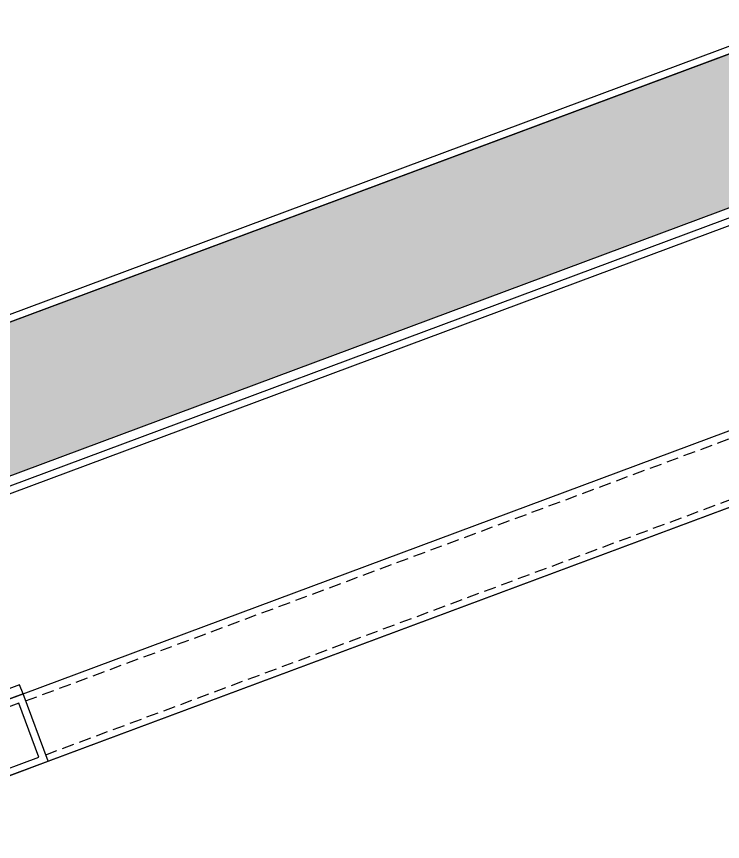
# Model space of a CAD drawing. Extents: x 12199666 to 24617114, y 1197707 to 2548648.
# Drawn here: x 12326648.5 to 12326942.4, y 1252605.1 to 1252948.7 of the extents above; entities that cross this region are included whole.
import ezdxf

# ---------------------------------------------------------------- set-up
doc = ezdxf.new("R2010")
doc.units = 0
doc.header["$LTSCALE"] = 10
doc.header["$MEASUREMENT"] = 0
doc.linetypes.add('TX-PLAN-T1-F11$0$DASHED', pattern=[0.75, 0.5, -0.25])
doc.layers.add('TX-PLAN-T1-F11$0$_EDO-ALUMINIUM-SECTION', color=90, linetype='Continuous', lineweight=30)
doc.layers.add('TX-PLAN-T1-F11$0$幕墙线', color=114, linetype='Continuous', lineweight=30)
for name, color, linetype in [('TX-PLAN-T1-F11$0$F-Alum', 4, 'Continuous'), ('TX-PLAN-T1-F11$0$F-dashed line', 8, 'TX-PLAN-T1-F11$0$DASHED'), ('TX-PLAN-T1-F11$0$F_MISC', 8, 'Continuous'), ('TX-PLAN-T1-F11$0$INSUL', 173, 'Continuous')]:
    doc.layers.add(name, color=color, linetype=linetype)

# ---------------------------------------------------------------- blocks, each defined once
blk = doc.blocks.new('*U195')
at = {"layer": 'TX-PLAN-T1-F11$0$INSUL', "lineweight": 0}
h = blk.add_hatch(dxfattribs=at)
h.set_pattern_fill('岩棉', color=256, scale=60, style=0, pattern_type=2)
h.set_pattern_definition([(171.7889, (31.98, 119.4286), (-403.9210345, 60.0000015), [2.0005, -418.1072]), (146.90866, (33.7337, 118.2857), (-95.0402426, 60.000001), [2.0932, -437.4871]), (132.32733, (35.0349, 116.8571), (-106.920274, 119.9999995), [1.9323, -403.8515]), (114.797, (35.827, 115.143), (-23.76006, 60), [1.8884, -196.3933]), (91.62022, (35.8834, 113.1429), (-11.88003, 360), [2.0008, -418.1672]), (82.824825, (30.05657, 66.85714), (83.160209665, 659.99999822), [46.65104, -9750.0678]), (97.175175, (41.82346, 66.85714), (-83.16021149, 659.999997991), [46.65104, -9750.0678]), (88.37978, (35.9966, 113.1429), (11.880026, 360), [2.0008, -418.1672]), (65.203, (36.053, 115.143), (23.76006, 60), [1.8884, -196.3933]), (47.67267, (36.8452, 116.8571), (106.920274, 120), [1.9323, -403.8515]), (33.09134, (38.1463, 118.2857), (95.040242, 60.000002), [2.0932, -437.4871]), (8.2111, (39.9, 119.4286), (403.921035, 60), [2.0005, -418.1072]), (87.1662, (30, 65.7143), (11.880025, 180), [1.1443, -239.1496]), (103.9014, (30.283, 64.5714), (-47.520122, 180), [1.1773, -246.0642]), (111.6036, (30.735, 63.429), (-11.88003, 60), [1.2292, -63.304]), (122.76135, (31.4709, 62.2857), (-35.640092, 60), [1.359, -284.0386]), (138.29055, (32.4326, 61.4286), (-71.280182, 60.000001), [1.2883, -269.2446]), (152.0035, (33.5074, 60.8571), (-106.920275, 60), [1.2173, -254.4187]), (166.4772, (34.6954, 60.5714), (-237.600608, 60.000002), [1.2219, -255.3723]), (167.07075, (35.94, 60.2857), (-249.48064, 60), [1.277, -266.8823]), (12.92924, (35.94, 60.2857), (249.48064, 60), [1.277, -266.8823]), (13.5228, (37.1846, 60.5714), (237.600609, 60), [1.2219, -255.3723]), (27.9965, (38.3726, 60.8571), (118.800303, 60.000002), [1.2173, -254.4187]), (41.70945, (39.4475, 61.4286), (71.280181, 60.000002), [1.2883, -269.2446]), (57.23865, (40.4092, 62.2857), (118.800303, 180.000001), [1.359, -284.0386]), (68.3964, (41.145, 63.429), (11.88003, 60), [1.2292, -63.304]), (76.0986, (41.5972, 64.5714), (11.88003, 60), [1.1773, -246.0642]), (92.8338, (41.88, 65.7143), (-11.88003, 180), [1.1443, -239.1496])])
h.paths.add_polyline_path([(0, 0), (429.97, 0), (429.97, 60), (0, 60)])
at = {"layer": 'TX-PLAN-T1-F11$0$INSUL'}
blk.add_lwpolyline([(0, 0), (429.97, 0), (429.97, 60), (0, 60)], close=True, dxfattribs=at)
blk = doc.blocks.new('TX-PLAN-T1-F11$0$A$C31F16DB5')
at = {"layer": 'TX-PLAN-T1-F11$0$F-Alum', "flags": 128}
blk.add_lwpolyline([(59.69, -32.91), (-160.15, 347.62, 0.000002), (-160.15, 347.62, 0.098699), (-160.53, 348.06, 0.082496), (-160.97, 348.29, 0.052185), (-161.27, 348.36, 0.043988), (-161.54, 348.37, 0.036571), (-161.75, 348.34, 0.034751), (-161.95, 348.28, 0.021821), (-162.07, 348.23, 0.022803), (-162.2, 348.17), (-176.05, 340.16), (-174.55, 337.57), (-161.99, 344.82), (-161.45, 346.87), (-161.99, 344.82), (56.34, -33.11)], format="xyb", dxfattribs=at)
at = {"layer": 'TX-PLAN-T1-F11$0$F-Alum'}
blk.add_lwpolyline([(4.09, -76.59), (6.68, -75.09), (-223.16, 322.76), (-225.76, 321.26)], close=True, dxfattribs=at)
at = {"layer": 'TX-PLAN-T1-F11$0$F_MISC', "ltscale": 18000, "extrusion": (6.80052e-07, -9.06782e-07, -1), "xscale": -1, "rotation": 239.9840001645362}
blk.add_blockref('*U195', (-58.1, -36.14, 0), dxfattribs=at)
blk = doc.blocks.new('TX-PLAN-T1-F11$0$TY001')
at = {"layer": 'TX-PLAN-T1-F11$0$F-Alum', "flags": 128}
for points in [[(70.6, 53.7), (20.37, 24.69), (53.01, -31.8), (56.47, -29.8), (25.84, 23.22), (72.6, 50.24)], [(38, -5.83), (12.03, -20.83), (27.04, -46.81), (53.01, -31.8)], [(36.91, -9.93), (16.13, -21.93), (28.14, -42.71), (48.91, -30.71)]]:
    blk.add_lwpolyline(points, close=True, dxfattribs=at)
for points in [[(53.01, -31.8), (390.07, -615.22)], [(27.04, -46.81), (364.1, -630.23)]]:
    blk.add_lwpolyline(points, dxfattribs=at)
at = {"layer": 'TX-PLAN-T1-F11$0$F-dashed line', "flags": 128}
for points in [[(50.28, -33.38), (387.33, -616.8)], [(29.58, -45.34), (366.63, -628.76)]]:
    blk.add_lwpolyline(points, dxfattribs=at)
blk.add_blockref('TX-PLAN-T1-F11$0$A$C31F16DB5', (310.41, -247.89))
blk = doc.blocks.new('TX-PLAN-T1-F11$0$A$C21521A5F')
at = {"rotation": 90}
blk.add_blockref('TX-PLAN-T1-F11$0$TY001', (388.72, -2739.78, 0), dxfattribs=at)
blk = doc.blocks.new('TX-PLAN-T1-F11$0$标准层幕墙0118')
at = {"color": 3}
blk.add_blockref('TX-PLAN-T1-F11$0$A$C21521A5F', (32561.28, 9139.78, 0), dxfattribs=at)
blk = doc.blocks.new('TX-PLAN-T1-F11')
at = {"layer": 'TX-PLAN-T1-F11$0$幕墙线'}
blk.add_lwpolyline([(12327110.09, 1255577.81), (12327563.67, 1254360.76), (12326860.54, 1254098.72), (12327314.12, 1252881.66), (12326611, 1252619.62), (12327064.58, 1251402.56), (12326361.46, 1251140.52), (12326817.78, 1250114.81), (12326089.39, 1249790.76), (12326304.54, 1248688.97), (12325520.48, 1248535.86), (12325442.36, 1247415.99), (12324645.42, 1247471.58), (12324279.38, 1246410.33), (12323524.17, 1246670.82), (12322895.29, 1245740.91), (12322233.54, 1246188.44), (12321384.89, 1245453.57), (12320861.94, 1246057.49), (12320853.42, 1246069.46), (12319874.16, 1245556.94)], dxfattribs=at)
at = {"layer": 'TX-PLAN-T1-F11$0$_EDO-ALUMINIUM-SECTION', "rotation": 350.4236156863823}
blk.add_blockref('TX-PLAN-T1-F11$0$标准层幕墙0118', (12293055.45, 1251790.44), dxfattribs=at)

msp = doc.modelspace()

# ---------------------------------------------------------------- block references
msp.add_blockref('TX-PLAN-T1-F11', (0, 0))

doc.saveas('drawing.dxf')
